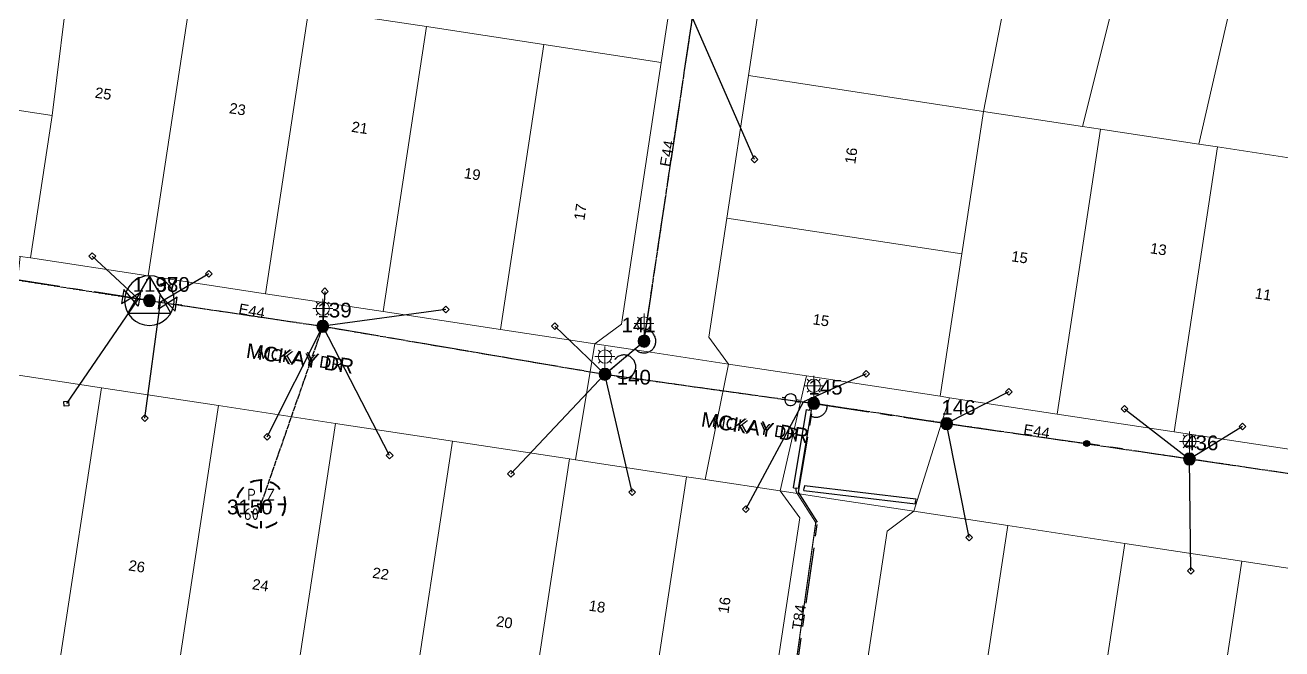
# Model space of a CAD drawing. Header units: metres. Extents: x 277548 to 280124, y 6243677 to 6246862.
# Drawn here: x 279015.8 to 279229.5, y 6245451.4 to 6245557.5 of the extents above; entities that cross this region are included whole.
import ezdxf
from ezdxf.enums import TextEntityAlignment as Align

# ---------------------------------------------------------------- set-up
doc = ezdxf.new("R2010")
doc.units = ezdxf.units.M
for name, pattern in [('Cable Exist OH', [1, 1, 0]), ('Dash', [5, 3, -2]), ('IECLCENT', [15.5, 9.5, -2, 2, -2])]:
    doc.linetypes.add(name, pattern=pattern)
doc.layers.get('0').update_dxf_attribs({"color": 6})
doc.layers.add('Cadastre Land Parcels_SP_EXT', color=9, linetype='Continuous', lineweight=5)
doc.layers.add('Cadastre Roads_SP_EXT', color=94, linetype='Continuous', lineweight=15)
for name, color, linetype in [('Duct_SP_EXT', 7, 'Continuous'), ('Equip_LV_EXT', 7, 'Continuous'), ('Equip_SL_EXT', 7, 'Continuous'), ('Equip_SP_LV_EXT', 7, 'Continuous'), ('Equip_SP_SL_EXT', 7, 'Continuous'), ('Mains_LV_EXT', 7, 'Continuous'), ('Mains_SL_EXT', 7, 'Continuous'), ('Notes_HV_MISC', 7, 'Continuous'), ('Notes_LV_MISC', 7, 'Continuous'), ('Notes_SP_MISC', 7, 'Continuous'), ('Services_SP_EXT', 7, 'Continuous'), ('Sub_SP_TR_HV_LV_EXT', 7, 'Continuous'), ('SupportsOH_SP_TR_HV_LV_SL_EXT', 7, 'Continuous')]:
    doc.layers.add(name, color=color, linetype=linetype)
doc.styles.add('IESYMBOL1', font='isocp.shx')
doc.styles.add('POLE_LABEL', font='arial.ttf')
doc.styles.add('SLCP_LABEL', font='arial.ttf', dxfattribs={"height": 3.5})
doc.styles.get("Standard").update_dxf_attribs({"font": 'arial.ttf'})

# ---------------------------------------------------------------- blocks, each defined once
blk = doc.blocks.new('SUB_POLE_EXT')
blk.add_wipeout([(0, 4.22), (0.42, 4.2), (0.83, 4.14), (1.21, 4.05), (1.62, 3.9), (1.99, 3.72), (2.35, 3.51), (2.68, 3.26), (2.99, 2.99), (3.28, 2.66), (3.52, 2.34), (3.76, 1.92), (3.9, 1.62), (4.04, 1.23), (4.18, 0.63), (4.22, 0), (4.18, -0.61), (4.06, -1.15), (3.9, -1.62), (3.58, -2.24), (3.22, -2.73), (2.97, -3.01), (2.68, -3.26), (2.36, -3.5), (2, -3.72), (1.64, -3.89), (1.25, -4.03), (0.82, -4.14), (0.42, -4.2), (0, -4.22), (-0.41, -4.2), (-0.8, -4.15), (-1.21, -4.05), (-1.62, -3.9), (-1.99, -3.73), (-2.35, -3.51), (-2.68, -3.26), (-2.96, -3.02), (-3.23, -2.72), (-3.51, -2.35), (-3.71, -2.01), (-3.91, -1.6), (-4.05, -1.21), (-4.16, -0.76), (-4.22, -0.14), (-4.21, 0.39), (-4.14, 0.83), (-4.03, 1.27), (-3.9, 1.63), (-3.71, 2.02), (-3.5, 2.37), (-3.28, 2.67), (-2.99, 2.99), (-2.68, 3.27), (-2.33, 3.52), (-1.98, 3.73), (-1.63, 3.9), (-1.2, 4.05), (-0.78, 4.15), (-0.4, 4.21)])
blk.add_line((2.16, 0.48), (2.16, 0.48, 0))
blk.add_lwpolyline([(-4.22, 0, 1), (4.22, 0, 1)], format="xyb", close=True)
blk.add_lwpolyline([(2.14, 0.52), (0, 4.22), (-3.66, -2.11), (3.66, -2.11)], close=True)
for tag, height, flags, p in [('ASSET_NUM', 2.5, 8, (2, 2)), ('STREET_CODE', 0.2, 9, (1.5, 0)), ('CONSTRUCTED_VOLTAGE', 0.2, 9, (1.5, -0.2)), ('OPERATING_VOLTAGE', 0.2, 9, (1.5, -0.6)), ('OPERATED_BY', 0.2, 9, (1.5, -0.8)), ('ORIENTATION', 0.2, 9, (1.5, -1.2)), ('OWNED_BY', 0.2, 9, (1.5, -1.4)), ('SECONDARY_VOLTAGE', 0.2, 9, (1.5, -1.6)), ('STATE', 0.2, 9, (1.5, -1.8)), ('SUBSTATION_TYPE', 0.2, 9, (1.5, -2)), ('NO_PHASES', 0.2, 9, (1.5, -0.4)), ('MAINTAINED_BY', 0.2, 9, (1.5, -1)), ('USAGE', 0.2, 9, (1.5, -2.2)), ('STREETNAME', 0.2, 9, (1.5, -2.8)), ('SUBURB', 0.2, 9, (1.5, -3)), ('Z', 0.2, 1, (1.5, -3.4)), ('LEGEND', 0.2, 9, (1.5, -2.4)), ('LOCATION', 0.2, 9, (1.5, -2.6)), ('NOTES', 0.2, 9, (1.5, -3.2))]:
    blk.add_attdef(tag, text='', height=height, dxfattribs=dict(flags=flags)).set_placement(p, align=Align.MIDDLE_LEFT)
blk = doc.blocks.new('LV_OH_LINKS_DISTFUSE_EXT')
for p, q in [((0, 0), (0.96, 0)), ((3.84, 0), (4.8, 0))]:
    blk.add_line(p, q)
blk.add_lwpolyline([(3.84, -1.2), (3.84, 1.2), (0.96, -1.2), (0.96, 1.2)], close=True)
at = {"flags": 9}
for tag, p in [('ACTUAL_STATUS', (0, 0)), ('CONSTRUCTED_VOLTAGE', (0, -0.2)), ('OPERATING_VOLTAGE', (0, -0.6)), ('ORIENTATION', (0, -0.8)), ('OWNED_BY', (0, -1)), ('STATE', (0, -1.2)), ('SWITCH_TYPE', (0, -1.4)), ('NO_PHASES', (0, -0.4)), ('USAGE', (0, -1.6)), ('NOTES', (0, -1.8))]:
    blk.add_attdef(tag, text='', height=0.2, dxfattribs=at).set_placement(p, align=Align.MIDDLE_LEFT)
at = {"flags": 1}
blk.add_attdef('Z', (0, 0), '', height=0.2, dxfattribs=at)
blk = doc.blocks.new('LV_OH_LINKS_OPEN_EXT')
for p, q in [((-0.17, 4.97), (-0.17, 5.46)), ((0.17, 4.97), (0.17, 5.46)), ((-0.17, 3), (-0.17, 2.5)), ((0.17, 3), (0.17, 2.5))]:
    blk.add_line(p, q)
blk.add_lwpolyline([(0, 2.99, 1), (0, 4.98, 1)], format="xyb", close=True)
at = {"flags": 9}
for tag, p in [('ACTUAL_STATUS', (0, 0)), ('CONSTRUCTED_VOLTAGE', (0, -0.2)), ('OPERATING_VOLTAGE', (0, -0.6)), ('ORIENTATION', (0, -0.8)), ('OWNED_BY', (0, -1)), ('STATE', (0, -1.2)), ('SWITCH_TYPE', (0, -1.4)), ('NO_PHASES', (0, -0.4)), ('USAGE', (0, -1.6)), ('LEGEND', (0, -1.8)), ('NOTES', (0, -2))]:
    blk.add_attdef(tag, text='', height=0.2, dxfattribs=at).set_placement(p, align=Align.MIDDLE_LEFT)
at = {"flags": 1}
blk.add_attdef('Z', (0, 0), '', height=0.2, dxfattribs=at)
blk = doc.blocks.new('*U75')
at = {"lineweight": 15}
for p, q in [((0, 1.75), (0, 6.25)), ((-2.25, 4), (2.25, 4)), ((-1.46, 5.46), (-1.06, 5.06)), ((-1.46, 2.54), (-1.06, 2.94)), ((1.46, 5.46), (1.06, 5.06)), ((1.46, 2.54), (1.06, 2.94)), ((0, 0), (0, 2.5))]:
    blk.add_line(p, q, dxfattribs=at)
blk.add_circle((0, 4), 1.5, dxfattribs=at)
for tag, p, height, flags in [('OPERATING_VOLTAGE', (0.98, -1.65), 0.2, 9), ('ORIENTATION', (0.98, -1.85), 0.2, 9), ('OWNED_BY', (0.98, -2.05), 0.2, 9), ('STATE', (0.98, -2.25), 0.2, 9), ('CONSTRUCTED_VOLTAGE', (0.98, -0.65), 0.2, 9), ('CONTROL_TYPE', (0.98, -0.85), 0.2, 9), ('LANTERN_PURPOSE', (0.98, -1.05), 0.2, 9), ('LANTERN_TYPE', (0.98, -1.25), 0.2, 9), ('NO_PHASES', (0.98, -1.45), 0.2, 9), ('USAGE', (0.98, -2.45), 0.2, 9), ('CEXIST', (0.98, -2.65), 0.2, 9), ('CNEW', (0.98, -2.85), 0.2, 9), ('LNUMBER', (2.18, -3.25), 2.5, 8), ('CNUMBER', (0.98, -3.05), 0.2, 9), ('CREMOVE', (0.98, -3.25), 0.2, 9), ('CREPLACE', (0.98, -3.45), 0.2, 9), ('LKINGHEIGHT', (0.98, -3.65), 0.2, 9), ('LBRACKET', (0.98, -3.85), 0.2, 9), ('LBRACKETVOCAB', (0.98, -4.05), 0.2, 9), ('LCATEGORY', (0.98, -4.25), 0.2, 9), ('LCHARGE1', (0.98, -4.45), 0.2, 9), ('LCHARGE1PERCENT', (0.98, -4.65), 0.2, 9), ('LCHARGE2', (0.98, -4.85), 0.2, 9), ('LCHARGE2PERCENT', (0.98, -5.05), 0.2, 9), ('LCHARGE3', (0.98, -5.25), 0.2, 9), ('LCHARGE3PERCENT', (0.98, -5.45), 0.2, 9), ('LEXIST', (0.98, -5.65), 0.2, 9), ('LLAMP', (0.98, -5.85), 0.2, 9), ('LLAMPVOCAB', (0.98, -6.05), 0.2, 9), ('LMAST', (0.98, -6.25), 0.2, 9), ('LMASTVOCAB', (0.98, -6.45), 0.2, 9), ('LNEW', (0.98, -6.65), 0.2, 9), ('LANTNUMBER', (0.98, -6.85), 0.2, 9), ('LOUTREACH', (0.98, -7.25), 0.2, 9), ('LOUTREACHVOCAB', (0.98, -7.45), 0.2, 9), ('LRATECODE', (0.98, -7.65), 0.2, 9), ('LREMOVE', (0.98, -7.85), 0.2, 9), ('LREPLACE', (0.98, -8.05), 0.2, 9), ('LTYPE', (0.98, -8.25), 0.2, 9), ('LTYPEVOCAB', (0.98, -8.45), 0.2, 9), ('LEGEND', (0.98, -8.65), 0.2, 9), ('STREETNAME', (0.98, -9.25), 0.2, 9), ('SUBURB', (0.98, -9.45), 0.2, 1), ('LOCATION', (0.98, -8.85), 0.2, 9), ('NOTES', (0.98, -9.05), 0.2, 9)]:
    blk.add_attdef(tag, p, '', height=height, dxfattribs=dict(flags=flags))
blk = doc.blocks.new('CCP_EXT')
at = {"flags": 9}
for tag, p in [('STATE', (0, -1.8)), ('NOTES', (0, -2))]:
    blk.add_attdef(tag, text='', height=0.2, dxfattribs=at).set_placement(p, align=Align.MIDDLE_LEFT)
blk.add_wipeout([(0, 0.57), (0.57, 0), (0, -0.57), (-0.57, 0)])
blk.add_lwpolyline([(-0.57, 0), (0, 0.57), (0.57, 0), (0, -0.57), (-0.57, 0)])
at = {"flags": 1}
blk.add_attdef('Z', (0, 0), '', height=0.2, dxfattribs=at)
at = {"flags": 9}
for tag, p in [('CCP_TYPE', (0, 0)), ('CONSTRUCTED_VOLTAGE', (0, -0.2)), ('OPERATING_VOLTAGE', (0, -0.6)), ('ORIENTATION', (0, -0.8)), ('OWNED_BY', (0, -1)), ('NO_PHASES', (0, -0.4)), ('USAGE', (0, -1.2)), ('LEGEND', (0, -1.4)), ('LIFE_SUPPORT', (0, -1.6))]:
    blk.add_attdef(tag, text='', height=0.2, dxfattribs=at).set_placement(p, align=Align.MIDDLE_LEFT)
blk = doc.blocks.new('POLE_EXT')
blk.add_hatch(color=256).paths.add_polyline_path([(-1, 0, 1), (1, 0, 1)])
blk.add_lwpolyline([(-1, 0, 1), (1, 0, 1)], format="xyb", close=True)
for tag, height, flags, p in [('pNumber', 2.5, 8, (-17.84, 2.07)), ('OWNED_BY', 0.2, 9, (1.35, -0.4)), ('SPECIAL_USE', 0.2, 9, (1.35, -0.8)), ('STATE', 0.2, 9, (1.35, -1)), ('cLV', 0.2, 9, (1.35, -1.4)), ('hDepth', 0.2, 9, (1.35, -1.6)), ('hDia', 0.2, 9, (1.35, -1.8)), ('cHV', 0.2, 9, (1.35, -2)), ('PARENT', 0.2, 9, (1.35, -0.6)), ('USAGE', 0.2, 9, (1.35, -1.2)), ('LBRACKET', 0.2, 9, (1.35, -2.2)), ('cLinedev', 0.2, 9, (1.35, -3.4)), ('pExisting', 0.2, 9, (1.35, -3.8)), ('LExisting', 0.2, 9, (1.35, -2.4)), ('LANTNUMBER', 0.2, 9, (1.35, -2.6)), ('LOther', 0.2, 9, (1.35, -2.8)), ('LRemove', 0.2, 9, (1.35, -3)), ('LEGEND', 0.2, 9, (1.35, -3.2)), ('LOCATION', 0.2, 9, (1.35, -3.6)), ('PFNUMBER', 0.2, 9, (1.35, -4)), ('NEWPFNUMBER', 0.2, 9, (1.35, -4.2)), ('pFooting', 0.2, 9, (1.35, -4.4)), ('pNew', 0.2, 9, (1.35, -4.6)), ('pRelocate', 0.2, 9, (1.35, -5)), ('pRemove', 0.2, 9, (1.35, -5.2)), ('pReplace', 0.2, 9, (1.35, -5.4)), ('pStay', 0.2, 9, (1.35, -5.6)), ('pType', 0.2, 9, (1.35, -5.8)), ('cspan', 0.2, 9, (1.35, -6)), ('STREETNAME', 0.2, 9, (1.35, -6.2)), ('SUBURB', 0.2, 9, (1.35, -6.4)), ('OPERATED_BY', 0.2, 9, (1.36, -7.01)), ('NOTES', 0.2, 9, (1.35, -6.6)), ('MAINTAINED_BY', 0.2, 9, (1.36, -6.81))]:
    blk.add_attdef(tag, text='', height=height, dxfattribs=dict(flags=flags)).set_placement(p, align=Align.MIDDLE_LEFT)
at = {"style": 'POLE_LABEL'}
for tag, height, flags, p in [('ASSET_NUM', 2.5, 8, (2, 2)), ('STRUCTURE_PLANT_NUMBER', 0.2, 9, (1.35, 0.03)), ('STREET_CODE', 0.2, 9, (1.35, -0.2))]:
    blk.add_attdef(tag, text='', height=height, dxfattribs=dict(at, flags=flags)).set_placement(p, align=Align.MIDDLE_LEFT)
at = {"flags": 1}
blk.add_attdef('Z', (1.35, -7.33), '', height=0.2, dxfattribs=at)
blk = doc.blocks.new('SLCP_ZELL_EXT')
blk.add_wipeout([(-0.24, 7.5), (-0.71, 7.47), (-1.17, 7.41), (-1.64, 7.32), (-2.09, 7.21), (-2.54, 7.06), (-2.98, 6.89), (-3.41, 6.69), (-3.82, 6.46), (-4.22, 6.21), (-4.6, 5.93), (-4.96, 5.63), (-5.31, 5.31), (-5.63, 4.96), (-5.93, 4.6), (-6.21, 4.22), (-6.46, 3.82), (-6.69, 3.41), (-6.89, 2.98), (-7.06, 2.54), (-7.21, 2.09), (-7.32, 1.64), (-7.41, 1.17), (-7.47, 0.71), (-7.5, 0.24), (-7.5, -0.24), (-7.47, -0.71), (-7.41, -1.17), (-7.32, -1.64), (-7.21, -2.09), (-7.06, -2.54), (-6.89, -2.98), (-6.69, -3.41), (-6.46, -3.82), (-6.21, -4.22), (-5.93, -4.6), (-5.63, -4.96), (-5.31, -5.31), (-4.96, -5.63), (-4.6, -5.93), (-4.22, -6.21), (-3.82, -6.46), (-3.41, -6.69), (-2.98, -6.89), (-2.54, -7.06), (-2.09, -7.21), (-1.64, -7.32), (-1.17, -7.41), (-0.71, -7.47), (-0.24, -7.5), (0.24, -7.5), (0.71, -7.47), (1.17, -7.41), (1.64, -7.32), (2.09, -7.21), (2.54, -7.06), (2.98, -6.89), (3.41, -6.69), (3.82, -6.46), (4.22, -6.21), (4.6, -5.93), (4.96, -5.63), (5.31, -5.31), (5.63, -4.96), (5.93, -4.6), (6.21, -4.22), (6.46, -3.82), (6.69, -3.41), (6.89, -2.98), (7.06, -2.54), (7.21, -2.09), (7.32, -1.64), (7.41, -1.17), (7.47, -0.71), (7.5, -0.24), (7.5, 0.24), (7.47, 0.71), (7.41, 1.17), (7.32, 1.64), (7.21, 2.09), (7.06, 2.54), (6.89, 2.98), (6.69, 3.41), (6.46, 3.82), (6.21, 4.22), (5.93, 4.6), (5.63, 4.96), (5.31, 5.31), (4.96, 5.63), (4.6, 5.93), (4.22, 6.21), (3.82, 6.46), (3.41, 6.69), (2.98, 6.89), (2.54, 7.06), (2.09, 7.21), (1.64, 7.32), (1.17, 7.41), (0.71, 7.47), (0.24, 7.5)])
at = {"linetype": 'Dash', "lineweight": 40, "ltscale": 0.7}
for p, q in [((0, 4.11), (0, -4.11)), ((-4.11, 0), (4.11, 0))]:
    blk.add_line(p, q, dxfattribs=at)
blk.add_circle((0, 0), 4.11, dxfattribs=at)
at = {"lineweight": 40, "style": 'IESYMBOL1'}
for s, p in [('P', (-1.6, 0)), ('Z', (1.7, 0)), ('60', (-1.61, -3.31))]:
    blk.add_text(s, height=2, dxfattribs=at).set_placement(p, align=Align.BOTTOM_CENTER)
at = {"style": 'SLCP_LABEL'}
for tag, height, flags, p in [('ASSET_NUM', 2.5, 8, (2, 2)), ('STREET_CODE', 0.2, 9, (0, -0.2))]:
    blk.add_attdef(tag, text='', height=height, dxfattribs=dict(at, flags=flags)).set_placement(p, align=Align.MIDDLE_LEFT)
at = {"flags": 1}
blk.add_attdef('Z', (0, 0), '', height=0.2, dxfattribs=at)
at = {"flags": 9}
for tag, p in [('CONSTRUCTED_VOLTAGE', (0, -0.4)), ('CONTROL_TYPE', (0, -0.6)), ('OPERATING_VOLTAGE', (0, -1)), ('ORIENTATION', (0, -1.2)), ('OWNED_BY', (0, -1.4)), ('STATE', (0, -2)), ('NO_PHASES', (0, -0.8)), ('USAGE', (0, -1.6)), ('LOCATION', (0, -1.8)), ('NOTES', (0, -2.2))]:
    blk.add_attdef(tag, text='', height=0.2, dxfattribs=at).set_placement(p, align=Align.MIDDLE_LEFT)
blk = doc.blocks.new('CONNECTOR_NODE_EXT')
h = blk.add_hatch(color=256)
edge = h.paths.add_edge_path()
edge.add_arc((0, 0), 0.5, 0, 360)
blk.add_circle((0, 0), 0.5)
at = {"flags": 1}
blk.add_attdef('Z', (0, 0), '', height=0.2, dxfattribs=at)
at = {"flags": 9}
for tag, p in [('CONNECTOR_TYPE', (0, 0)), ('CONSTRUCTED_VOLTAGE', (0, -0.2)), ('OPERATING_VOLTAGE', (0, -0.6)), ('ORIENTATION', (0, -0.8)), ('SUBTYPE', (0, -1)), ('NO_PHASES', (0, -0.4)), ('USAGE', (0, -1.2)), ('NOTES', (0, -1.4))]:
    blk.add_attdef(tag, text='', height=0.2, dxfattribs=at).set_placement(p, align=Align.MIDDLE_LEFT)

msp = doc.modelspace()

# ---------------------------------------------------------------- linework, layer by layer
at = {"layer": 'Cadastre Land Parcels_SP_EXT', "linetype": 'Continuous'}
for points in [[(279209.87099, 6245597.28196), (279193.38097, 6245599.77903), (279189.97901, 6245600.09703), (279189.86904, 6245600.10304), (279182.42799, 6245561.84803), (279178.728, 6245542.82799), (279195.53796, 6245540.27103), (279209.87099, 6245597.28196)], [(279227.89199, 6245592.01301), (279227.54299, 6245592.36801), (279226.78801, 6245593.023), (279226.38398, 6245593.32103), (279225.54702, 6245593.88601), (279224.66396, 6245594.38403), (279224.21197, 6245594.61396), (279223.74301, 6245594.80803), (279223.27599, 6245595.00103), (279222.31697, 6245595.30896), (279221.34301, 6245595.53704), (279220.85197, 6245595.61203), (279209.87099, 6245597.28196), (279195.53796, 6245540.27103), (279198.613, 6245539.80401), (279215.31298, 6245537.26401), (279227.89199, 6245592.01301)], [(279239.01704, 6245588.46698), (279238.73402, 6245588.40903), (279237.76696, 6245588.28996), (279236.793, 6245588.248), (279235.771, 6245588.29297), (279234.75499, 6245588.41999), (279233.75304, 6245588.62501), (279232.86203, 6245588.87296), (279231.99301, 6245589.19201), (279231.15297, 6245589.579), (279230.34596, 6245590.031), (279229.57897, 6245590.54704), (279228.705, 6245591.24698), (279227.89199, 6245592.01301), (279215.31298, 6245537.26401), (279218.507, 6245536.778), (279238.40198, 6245533.75296), (279245.57097, 6245532.66303), (279239.01704, 6245588.46698)], [(279127.56901, 6245570.735), (279085.79802, 6245580.528), (279077.03604, 6245563.56999), (279074.51097, 6245558.68502), (279084.00398, 6245557.24096), (279103.96901, 6245554.18801), (279123.94296, 6245551.14998), (279125.76297, 6245563.11199), (279126.41, 6245566.34098), (279127.56901, 6245570.735)], [(279182.42799, 6245561.84803), (279146.40497, 6245576.66901), (279144.32103, 6245572.69298), (279142.61497, 6245568.51803), (279141.03903, 6245563.10898), (279140.42803, 6245559.79898), (279138.77401, 6245548.92197), (279178.728, 6245542.82799), (279182.42799, 6245561.84803)], [(279023.39103, 6245566.459), (278984.532, 6245572.36801), (278980.842, 6245548.11399), (279020.39699, 6245542.11303), (279023.39103, 6245566.459)], [(279024.08399, 6245566.353), (279023.39103, 6245566.459), (279020.39699, 6245542.11303), (279016.71396, 6245517.903), (279036.688, 6245514.86497), (279044.05803, 6245563.31497), (279024.08399, 6245566.353)], [(279064.03198, 6245560.27704), (279050.48396, 6245562.33802), (279044.05803, 6245563.31497), (279036.688, 6245514.86497), (279056.66204, 6245511.82801), (279064.03198, 6245560.27704)], [(279074.51097, 6245558.68502), (279064.03198, 6245560.27704), (279056.66204, 6245511.82801), (279076.63598, 6245508.78902), (279084.00398, 6245557.24096), (279074.51097, 6245558.68502)], [(279103.96901, 6245554.18801), (279084.00398, 6245557.24096), (279076.63598, 6245508.78902), (279096.60198, 6245505.73704), (279103.96901, 6245554.18801)], [(279123.94296, 6245551.14998), (279103.96901, 6245554.18801), (279096.60198, 6245505.73704), (279112.62101, 6245503.301), (279117.17703, 6245506.65296), (279123.94296, 6245551.14998)], [(279020.39699, 6245542.11303), (278980.842, 6245548.11399), (278977.76396, 6245527.87098), (278981.11698, 6245523.31602), (278989.18501, 6245522.08899), (279014.92099, 6245518.17603), (279016.71396, 6245517.903), (279020.39699, 6245542.11303)], [(279178.728, 6245542.82799), (279138.77401, 6245548.92197), (279135.09001, 6245524.69498), (279175.04099, 6245518.61602), (279178.728, 6245542.82799)], [(279195.53796, 6245540.27103), (279178.728, 6245542.82799), (279175.04099, 6245518.61602), (279171.35196, 6245494.39601), (279172.968, 6245494.15), (279191.24703, 6245491.37097), (279198.613, 6245539.80401), (279195.53796, 6245540.27103)], [(279218.507, 6245536.778), (279215.31298, 6245537.26401), (279198.613, 6245539.80401), (279191.24703, 6245491.37097), (279211.14201, 6245488.34496), (279218.507, 6245536.778)], [(279211.14201, 6245488.34496), (279231.03504, 6245485.32001), (279238.40198, 6245533.75296), (279218.507, 6245536.778), (279211.14201, 6245488.34496)], [(279175.04099, 6245518.61602), (279135.09001, 6245524.69498), (279132.00702, 6245504.426), (279135.35898, 6245499.87104), (279148.64403, 6245497.84999), (279171.35196, 6245494.39601), (279175.04099, 6245518.61602)], [(279028.74902, 6245495.83097), (279012.80498, 6245498.255), (279008.24896, 6245494.90198), (279001.33199, 6245449.41704), (279021.22997, 6245446.392), (279028.74902, 6245495.83097)], [(279048.644, 6245492.80797), (279028.74902, 6245495.83097), (279021.22997, 6245446.392), (279026.54697, 6245445.58296), (279041.12503, 6245443.36899), (279048.644, 6245492.80797)], [(279068.53897, 6245489.78399), (279048.644, 6245492.80797), (279041.12503, 6245443.36899), (279052.08296, 6245441.70198), (279061.02001, 6245440.34502), (279068.53897, 6245489.78399)], [(279088.42998, 6245486.76301), (279068.53897, 6245489.78399), (279061.02001, 6245440.34502), (279080.91499, 6245437.32104), (279088.42998, 6245486.76301)], [(279100.80997, 6245434.29503), (279108.32496, 6245483.73797), (279088.42998, 6245486.76301), (279080.91499, 6245437.32104), (279100.28801, 6245434.374), (279100.80997, 6245434.29503)], [(279109.36101, 6245483.58003), (279108.32496, 6245483.73797), (279100.80997, 6245434.29503), (279101.67501, 6245434.16403), (279120.70601, 6245431.27599), (279128.22003, 6245480.71099), (279109.36101, 6245483.58003)], [(279131.39099, 6245480.22896), (279128.22003, 6245480.71099), (279120.70601, 6245431.27599), (279134.88401, 6245429.11997), (279140.60099, 6245428.24901), (279147.51196, 6245473.73201), (279144.15903, 6245478.28803), (279131.39099, 6245480.22896)], [(279182.842, 6245472.40401), (279166.90203, 6245474.82901), (279162.34698, 6245471.47599), (279155.43301, 6245425.99503), (279167.732, 6245424.08899), (279168.09001, 6245424.03396), (279175.32198, 6245422.93404), (279182.842, 6245472.40401)], [(279202.73698, 6245469.37898), (279182.842, 6245472.40401), (279175.32198, 6245422.93404), (279195.21696, 6245419.909), (279202.73698, 6245469.37898)], [(279201.31703, 6245418.98098), (279215.11697, 6245416.917), (279222.63099, 6245466.35199), (279202.73698, 6245469.37898), (279195.21696, 6245419.909), (279200.92404, 6245419.04201), (279201.31703, 6245418.98098)], [(279234.54299, 6245413.94602), (279237.94804, 6245428.71903), (279245.79904, 6245462.83), (279222.63099, 6245466.35199), (279215.11697, 6245416.917), (279234.54299, 6245413.94602)]]:
    msp.add_lwpolyline(points, close=True, dxfattribs=at)
at = {"layer": 'Cadastre Roads_SP_EXT', "linetype": 'Continuous'}
for points in [[(279125.76303, 6245563.11204), (279123.94296, 6245551.14997), (279117.17697, 6245506.65297), (279112.62101, 6245503.30097), (279122.09304, 6245501.872), (279135.35904, 6245499.871), (279132.00704, 6245504.42598), (279135.08997, 6245524.69498), (279138.774, 6245548.92201), (279140.42796, 6245559.79898)], [(279231.03496, 6245485.31997), (279211.14197, 6245488.34498), (279191.24704, 6245491.37104), (279191.24704, 6245491.37104), (279172.96801, 6245494.15002), (279169.91502, 6245484.42703), (279166.90203, 6245474.82899), (279182.84201, 6245472.40402), (279202.73703, 6245469.37902), (279222.63099, 6245466.35199), (279245.79897, 6245462.83)]]:
    msp.add_lwpolyline(points, dxfattribs=at)
for points in [[(279016.714, 6245517.90303), (279014.92104, 6245518.17598), (279013.85598, 6245508.15098), (279012.80497, 6245498.255), (279028.74901, 6245495.83101), (279048.64403, 6245492.80804), (279068.53896, 6245489.78401), (279088.43001, 6245486.76298), (279108.32503, 6245483.73798), (279109.36103, 6245483.58), (279111.00096, 6245493.50503), (279112.62101, 6245503.30097), (279096.602, 6245505.73697), (279076.63598, 6245508.78899), (279056.66202, 6245511.82804), (279036.68796, 6245514.86496), (279016.714, 6245517.90303)], [(279148.64402, 6245497.85003), (279135.35904, 6245499.871), (279133.38902, 6245490.11798), (279131.39102, 6245480.22897), (279144.15897, 6245478.28801), (279146.38798, 6245488.00597), (279148.64402, 6245497.85003)], [(279140.60104, 6245428.24903), (279151.49197, 6245426.594), (279155.43296, 6245425.99503), (279162.34704, 6245471.47602), (279166.90203, 6245474.82899), (279153.62296, 6245476.84801), (279144.15897, 6245478.28801), (279147.51203, 6245473.73196), (279140.60104, 6245428.24903)]]:
    msp.add_lwpolyline(points, close=True, dxfattribs=at)
at = {"layer": 'Duct_SP_EXT'}
for p, q in [((279146.44004, 6245478.83121), (279148.64003, 6245492.11576)), ((279147.26875, 6245478.69397), (279149.46874, 6245491.97852)), ((279148.64003, 6245492.11576), (279149.05439, 6245492.04714)), ((279149.46874, 6245491.97852), (279149.05439, 6245492.04714)), ((279146.44004, 6245478.83121), (279146.8544, 6245478.76259)), ((279147.26875, 6245478.69397), (279146.8544, 6245478.76259)), ((279148.18594, 6245478.3877), (279148.23621, 6245478.80468)), ((279148.28647, 6245479.22166), (279148.23621, 6245478.80468)), ((279148.28647, 6245479.22166), (279167.24012, 6245476.93699)), ((279148.18594, 6245478.3877), (279167.13959, 6245476.10302)), ((279167.13959, 6245476.10302), (279167.18985, 6245476.52001)), ((279167.24012, 6245476.93699), (279167.18985, 6245476.52001))]:
    msp.add_line(p, q, dxfattribs=at)
at = {"layer": 'Mains_SL_EXT', "linetype": 'Cable Exist OH'}
for points in [[(279121.01701, 6245503.75998), (279129.24799, 6245558.72501)], [(279114.36101, 6245498.137), (279121.01701, 6245503.75998)], [(279114.36101, 6245498.137), (279149.86797, 6245493.17501)]]:
    msp.add_lwpolyline(points, dxfattribs=at)
at = {"layer": 'Notes_LV_MISC', "linetype": 'IECLCENT'}
for points in [[(279121.01701, 6245503.75998), (279129.24799, 6245558.72501)], [(279114.36101, 6245498.137), (279121.01701, 6245503.75998)], [(279114.36101, 6245498.137), (279149.86797, 6245493.17501)], [(279144.22072, 6245427.81394), (279144.26609, 6245428.4997), (279144.26609, 6245428.4997), (279150.52604, 6245472.9797), (279147.24604, 6245478.09968), (279149.86805, 6245493.17501)], [(279149.86797, 6245493.17501), (279172.46399, 6245489.74203)], [(279172.46399, 6245489.74203), (279196.27204, 6245486.35801)], [(279213.74999, 6245483.71899), (279196.27204, 6245486.35801)], [(279252.10401, 6245478.04496), (279213.74999, 6245483.71899)]]:
    msp.add_lwpolyline(points, dxfattribs=at)
for points in [[(279119.48899, 6245502.47004, 1.446921732), (279121.31403, 6245505.739)], [(279116.34196, 6245497.86097, 3.816268215), (279115.62504, 6245499.687)], [(279149.4825, 6245490.99031, 0.544093601), (279152.16883, 6245492.81461)]]:
    msp.add_lwpolyline(points, format="xyb", dxfattribs=at)
at = {"layer": 'Notes_SP_MISC', "linetype": 'IECLCENT', "ltscale": 0.5, "const_width": 0.2, "flags": 128}
msp.add_lwpolyline([(279149.83705, 6245493.21059), (279149.05434, 6245492.0048)], dxfattribs=at)
msp.add_lwpolyline([(279143.87963, 6245427.86055), (279150.20988, 6245472.91311), (279146.99324, 6245477.94286), (279146.99324, 6245477.94286, -0.146341317), (279146.85438, 6245478.72026)], format="xyb", dxfattribs=at)

# ---------------------------------------------------------------- block references
at = {"layer": 'Equip_LV_EXT'}
msp.add_blockref('CONNECTOR_NODE_EXT', (279196.27197, 6245486.35799), dxfattribs=at)
at = {"layer": 'Equip_SP_LV_EXT', "rotation": 80.96007327300734}
msp.add_blockref('LV_OH_LINKS_OPEN_EXT', (279149.86802, 6245493.17503), dxfattribs=at)
at = {"layer": 'Equip_SP_SL_EXT', "xscale": 0.75, "yscale": 0.75, "zscale": 0.75}
for p in [(279066.38603, 6245506.29131), (279121.01701, 6245503.76), (279114.36102, 6245498.13697), (279149.86802, 6245493.175), (279213.75001, 6245483.71897)]:
    msp.add_blockref('*U75', p, dxfattribs=at)
at = {"layer": 'SupportsOH_SP_TR_HV_LV_SL_EXT'}
ref = msp.add_blockref('POLE_EXT', (279066.38604, 6245506.29127), dxfattribs=at)
ref.add_attrib('ASSET_NUM', '139', dxfattribs={"layer": '0', "height": 2.5, "style": 'POLE_LABEL'}).set_placement((279068.38604, 6245507.04127), align=Align.BOTTOM_CENTER)
ref = msp.add_blockref('POLE_EXT', (279121.01698, 6245503.76002), dxfattribs=at)
ref.add_attrib('ASSET_NUM', '141', dxfattribs={"layer": '0', "height": 2.5, "rotation": 359.9862384, "style": 'POLE_LABEL'}).set_placement((279123.01698, 6245504.51002), align=Align.BOTTOM_RIGHT)
ref = msp.add_blockref('POLE_EXT', (279114.36098, 6245498.137), dxfattribs=at)
ref.add_attrib('ASSET_NUM', '140', dxfattribs={"layer": '0', "height": 2.5, "rotation": 359.9236482, "style": 'POLE_LABEL'}).set_placement((279116.36098, 6245498.887), align=Align.TOP_LEFT)
ref = msp.add_blockref('POLE_EXT', (279149.86803, 6245493.17498), dxfattribs=at)
ref.add_attrib('ASSET_NUM', '145', dxfattribs={"layer": '0', "height": 2.5, "style": 'POLE_LABEL'}).set_placement((279151.86803, 6245493.92498), align=Align.BOTTOM_CENTER)
ref = msp.add_blockref('POLE_EXT', (279172.46402, 6245489.74203), dxfattribs=at)
ref.add_attrib('ASSET_NUM', '146', dxfattribs={"layer": '0', "height": 2.5, "style": 'POLE_LABEL'}).set_placement((279174.46402, 6245490.49203), align=Align.BOTTOM_CENTER)
ref = msp.add_blockref('POLE_EXT', (279213.74999, 6245483.71899), dxfattribs=at)
ref.add_attrib('ASSET_NUM', '436', dxfattribs={"layer": '0', "height": 2.5, "style": 'POLE_LABEL'}).set_placement((279215.74999, 6245484.46899), align=Align.BOTTOM_CENTER)

# ---------------------------------------------------------------- texts
at = {"layer": 'Cadastre Land Parcels_SP_EXT'}
for s, rotation, p in [('25', 351.392517, (279027.55533, 6245545.16803)), ('23', 351.392853, (279050.38477, 6245542.52458)), ('21', 351.392639, (279071.16902, 6245539.36401)), ('16', 81.482208, (279156.90822, 6245533.76525)), ('19', 351.392609, (279090.30278, 6245531.48873)), ('17', 81.483467, (279110.86238, 6245524.20583)), ('13', 351.580109, (279206.96442, 6245518.71237)), ('15', 351.579956, (279183.35527, 6245517.34801)), ('11', 351.579712, (279224.77149, 6245511.04902)), ('15', 351.58017, (279149.5822, 6245506.6423)), ('26', 351.392639, (279033.25904, 6245464.79661)), ('22', 351.392609, (279074.72603, 6245463.55327)), ('24', 351.392853, (279054.28218, 6245461.60162)), ('18', 351.3927, (279111.51615, 6245457.96066)), ('16', 81.999977, (279135.3533, 6245457.37214)), ('20', 351.3927, (279095.75356, 6245455.29824))]:
    msp.add_text(s, height=1.8, rotation=rotation, dxfattribs=at).set_placement(p)
at = {"layer": 'Cadastre Roads_SP_EXT'}
for rotation, p in [(351.392639, (279062.53462, 6245500.81337)), (350.930237, (279139.88833, 6245489.06034))]:
    msp.add_text('MCKAY DR', height=2.5, rotation=rotation, dxfattribs=at).set_placement(p, align=Align.MIDDLE_CENTER)
at = {"layer": 'Mains_LV_EXT'}
for s, rotation, p in [('E44', 80.3995478, (279125.44197, 6245533.30698)), ('E44', 349.7019566, (279051.96689, 6245508.42343)), ('E44', 350.7889641, (279185.41803, 6245487.90104)), ('T84', 81.9889555, (279147.93476, 6245454.56749))]:
    msp.add_text(s, height=1.8, rotation=rotation, dxfattribs=at).set_placement(p)
at = {"layer": 'Notes_HV_MISC'}
for rotation, p in [(351.392639, (279062.53462, 6245500.81337)), (350.930237, (279139.88833, 6245489.06034))]:
    msp.add_text('MCKAY DR', height=2.5, rotation=rotation, dxfattribs=at).set_placement(p, align=Align.MIDDLE_CENTER)
at = {"layer": 'Notes_LV_MISC'}
for rotation, p in [(351.392639, (279062.53462, 6245500.81337)), (350.930237, (279139.88833, 6245489.06034))]:
    msp.add_text('MCKAY DR', height=2, rotation=rotation, dxfattribs=at).set_placement(p, align=Align.MIDDLE_CENTER)

# ---------------------------------------------------------------- next in the draw order: block references
at = {"layer": 'Equip_SL_EXT'}
ref = msp.add_blockref('SLCP_ZELL_EXT', (279055.87099, 6245476.06501), dxfattribs=at)
ref.add_attrib('ASSET_NUM', '3150', dxfattribs={"layer": '0', "height": 2.5, "style": 'SLCP_LABEL'}).set_placement((279057.87099, 6245476.81501), align=Align.TOP_RIGHT)
at = {"layer": 'Services_SP_EXT'}
for p in [(279139.80001, 6245534.66697), (279027.20513, 6245518.21971), (279047.02305, 6245515.20708), (279066.7515, 6245512.22584), (279087.30756, 6245509.11793), (279105.85145, 6245506.29843), (279158.76814, 6245498.1982), (279183.03236, 6245495.13921), (279202.69751, 6245492.23639), (279036.13115, 6245490.6566), (279222.75998, 6245489.26903), (279056.93765, 6245487.49851), (279077.76119, 6245484.34666), (279098.39176, 6245481.22653), (279119.00979, 6245478.10707), (279138.29864, 6245475.18698), (279176.30965, 6245470.37533), (279213.98822, 6245464.72736)]:
    msp.add_blockref('CCP_EXT', p, dxfattribs=at)
at = {"layer": 'Services_SP_EXT', "rotation": 51.4411187199407}
msp.add_blockref('CCP_EXT', (279022.78832, 6245493.13237), dxfattribs=at)
at = {"layer": 'Sub_SP_TR_HV_LV_EXT'}
ref = msp.add_blockref('SUB_POLE_EXT', (279036.91596, 6245510.64903), dxfattribs=at)
ref.add_attrib('ASSET_NUM', '11970', dxfattribs={"layer": '0', "height": 2.5}).set_placement((279038.91596, 6245511.39903), align=Align.BOTTOM_CENTER)

# ---------------------------------------------------------------- next in the draw order: block references
at = {"layer": 'Equip_LV_EXT'}
for p, rotation in [((279036.14892, 6245510.76916), 171.198195480867), ((279037.65152, 6245510.54031), 352.4076167481236)]:
    msp.add_blockref('LV_OH_LINKS_DISTFUSE_EXT', p, dxfattribs=dict(at, rotation=rotation))
at = {"layer": 'Services_SP_EXT'}
for p in [(279139.80001, 6245534.66697), (279027.20513, 6245518.21971), (279047.02305, 6245515.20708), (279066.7515, 6245512.22584), (279087.30756, 6245509.11793), (279105.85145, 6245506.29843), (279158.76814, 6245498.1982), (279183.03236, 6245495.13921), (279202.69751, 6245492.23639), (279036.13115, 6245490.6566), (279222.75998, 6245489.26903), (279056.93765, 6245487.49851), (279077.76119, 6245484.34666), (279098.39176, 6245481.22653), (279119.00979, 6245478.10707), (279138.29864, 6245475.18698), (279176.30965, 6245470.37533), (279213.98822, 6245464.72736)]:
    msp.add_blockref('CCP_EXT', p, dxfattribs=at)
at = {"layer": 'Services_SP_EXT', "rotation": 51.4411187199407}
msp.add_blockref('CCP_EXT', (279022.78832, 6245493.13237), dxfattribs=at)
at = {"layer": 'SupportsOH_SP_TR_HV_LV_SL_EXT'}
ref = msp.add_blockref('POLE_EXT', (279036.91597, 6245510.64904), dxfattribs=at)
ref.add_attrib('ASSET_NUM', '138', dxfattribs={"layer": '0', "height": 2.5, "style": 'POLE_LABEL'}).set_placement((279038.91597, 6245511.39904), align=Align.BOTTOM_CENTER)

# ---------------------------------------------------------------- next in the draw order: linework, layer by layer
at = {"layer": 'Mains_SL_EXT', "linetype": 'Cable Exist OH'}
for points in [[(278997.88347, 6245516.76025), (279036.91599, 6245510.64904), (279066.38606, 6245506.29123)], [(279066.38606, 6245506.29123), (279055.87108, 6245476.06508)], [(279066.38606, 6245506.29123), (279114.36101, 6245498.13708)], [(279213.74999, 6245483.71899), (279172.46399, 6245489.74203), (279149.86797, 6245493.17501)], [(279284.26716, 6245460.75302), (279252.10401, 6245478.04504), (279213.74999, 6245483.71907)]]:
    msp.add_lwpolyline(points, dxfattribs=at)
at = {"layer": 'Notes_HV_MISC', "linetype": 'Cable Exist OH'}
msp.add_lwpolyline([(278959.25885, 6245329.61781), (278970.14595, 6245333.52993), (278976.55604, 6245376.32092), (278980.58102, 6245403.19893), (278986.0159, 6245439.4879), (278994.75596, 6245497.84296), (278997.88364, 6245516.76034), (279036.91599, 6245510.64904)], dxfattribs=at)
at = {"layer": 'Notes_LV_MISC', "linetype": 'IECLCENT'}
for points in [[(279036.91599, 6245510.64904), (278997.88347, 6245516.76025)], [(279036.91599, 6245510.64904), (279066.38606, 6245506.29123)], [(279066.38606, 6245506.29123), (279114.36101, 6245498.13708)]]:
    msp.add_lwpolyline(points, dxfattribs=at)
at = {"layer": 'Services_SP_EXT'}
for points in [[(279139.79999, 6245534.667), (279129.24797, 6245558.72502)], [(279027.20518, 6245518.21972), (279034.99744, 6245510.94857)], [(279047.02304, 6245515.20709), (279038.81569, 6245510.36815)], [(279034.99744, 6245510.94857), (279022.78833, 6245493.13237)], [(279066.75152, 6245512.22586), (279066.38601, 6245506.29122)], [(279036.13118, 6245490.65662), (279038.81569, 6245510.36815)], [(279087.30754, 6245509.11786), (279066.38601, 6245506.29122)], [(279056.93775, 6245487.49845), (279066.38601, 6245506.29122)], [(279077.76118, 6245484.34668), (279066.38601, 6245506.29122)], [(279105.85144, 6245506.29845), (279114.361, 6245498.13703)], [(279098.39171, 6245481.22655), (279114.361, 6245498.13703)], [(279119.00979, 6245478.10709), (279114.361, 6245498.13703)], [(279158.76812, 6245498.19809), (279148.09864, 6245493.43608)], [(279138.29866, 6245475.187), (279148.09864, 6245493.43608)], [(279183.03233, 6245495.13927), (279172.46403, 6245489.74202)], [(279202.6975, 6245492.23646), (279213.75002, 6245483.719)], [(279176.3096, 6245470.3754), (279172.46403, 6245489.74202)], [(279222.76001, 6245489.26901), (279213.75002, 6245483.719)], [(279213.98819, 6245464.72736), (279213.75002, 6245483.719)]]:
    msp.add_lwpolyline(points, dxfattribs=at)

doc.saveas('drawing.dxf')
